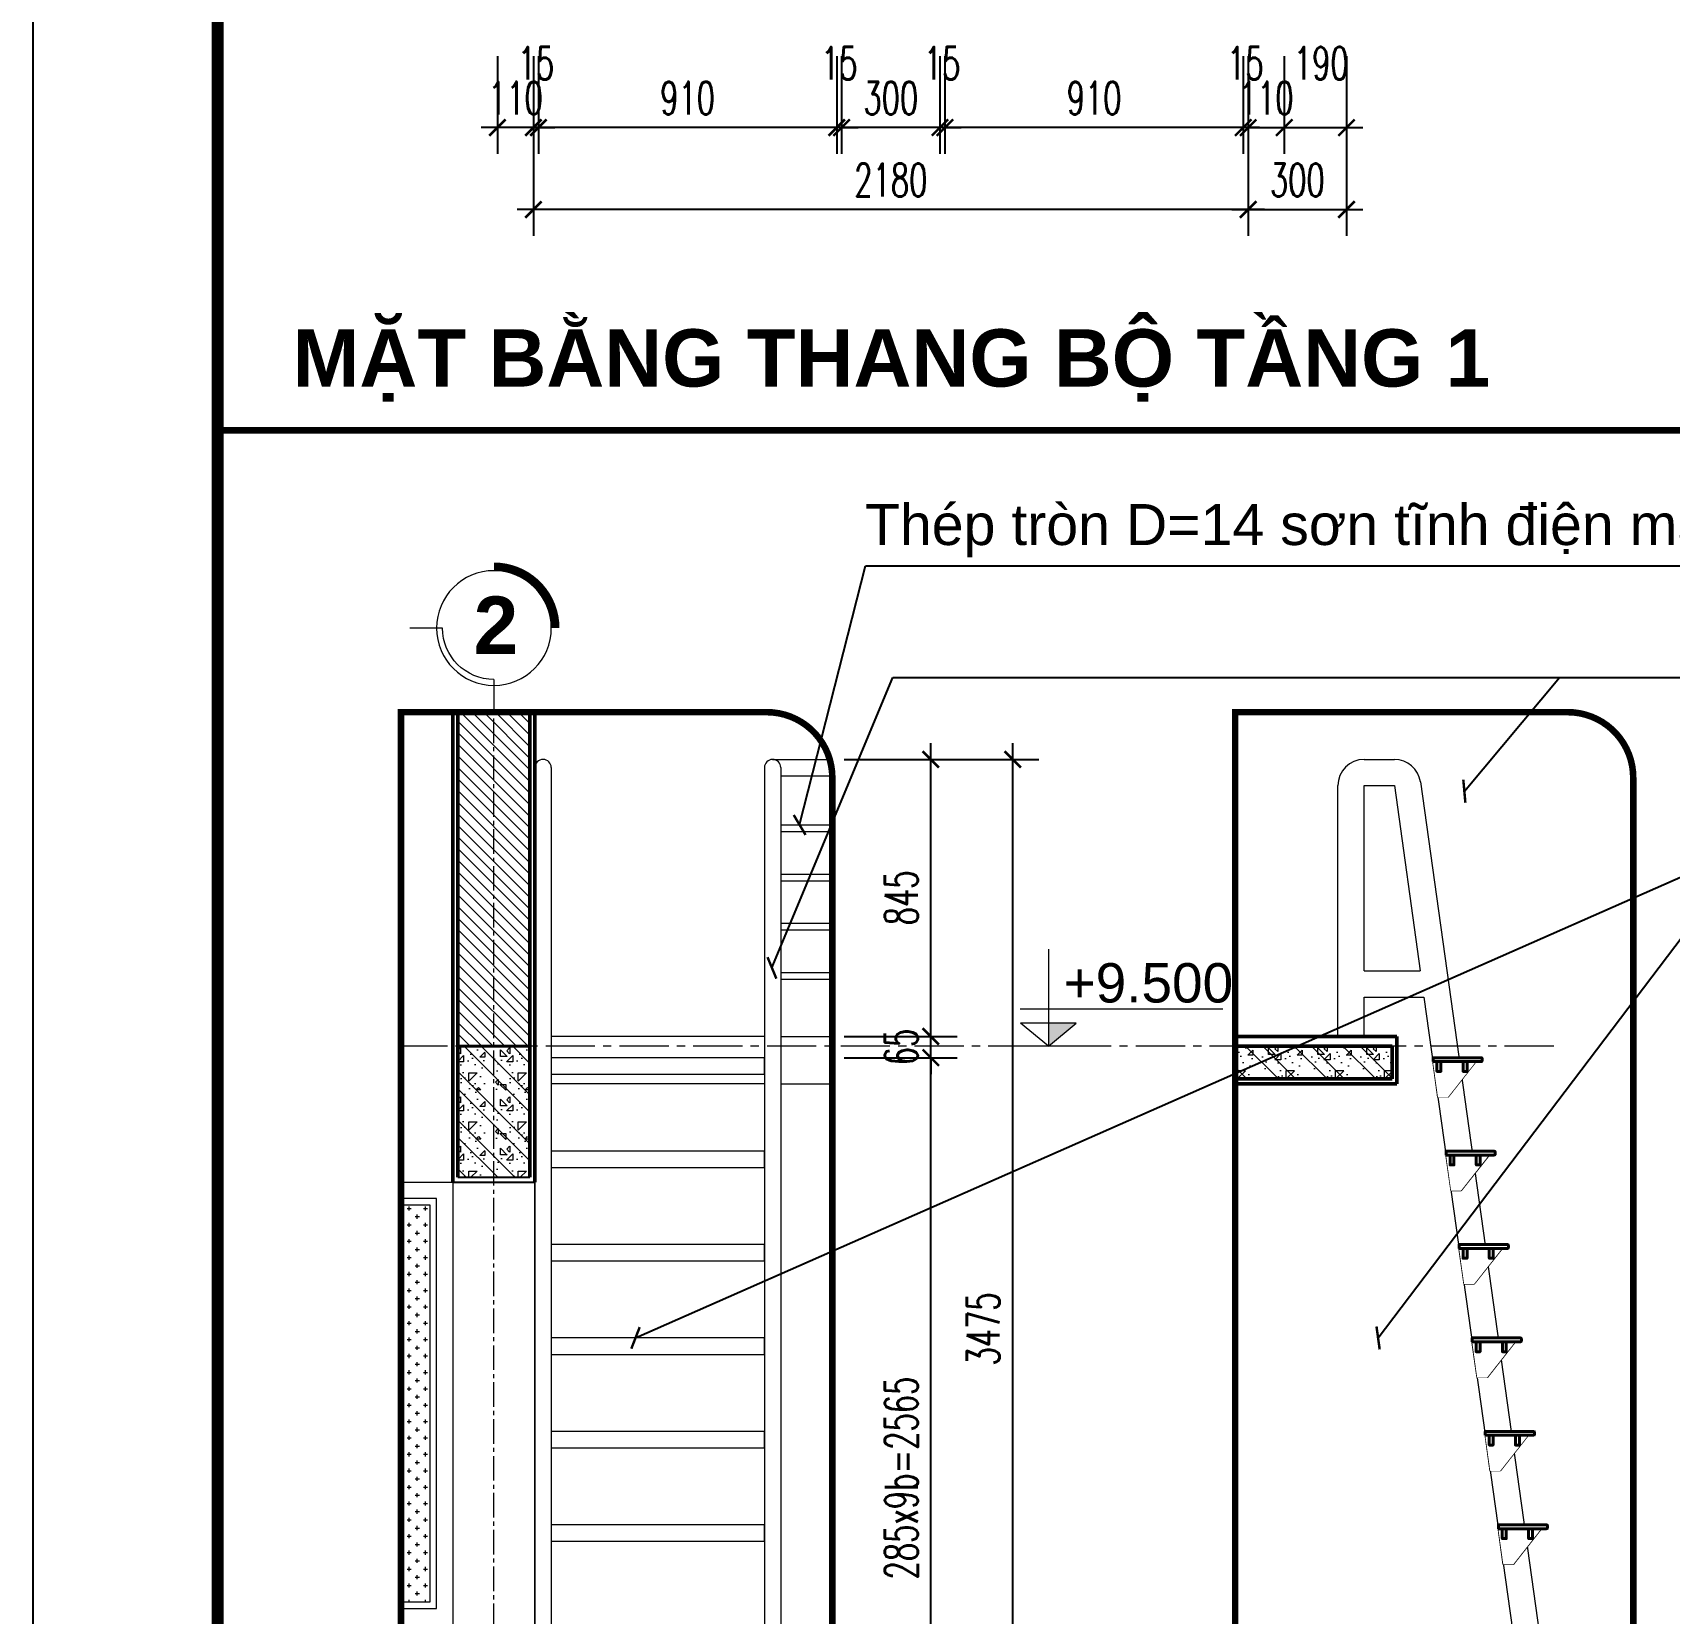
# Model space of a CAD drawing. Header units: millimetres. Extents: x -229618 to 2906, y -178063 to 96806.
# Drawn here: x -147429 to -142437, y -61270 to -56448 of the extents above; entities that cross this region are included whole.
import ezdxf
from ezdxf.enums import TextEntityAlignment as Align

# ---------------------------------------------------------------- set-up
doc = ezdxf.new("R2010")
doc.units = ezdxf.units.MM
doc.header["$LTSCALE"] = 200
doc.header["$MEASUREMENT"] = 0
doc.set_wipeout_variables(frame=1)
doc.header["$PDMODE"] = 3
doc.header["$PDSIZE"] = 50
doc.linetypes.add('CENTER2', pattern=[1.125, 0.75, -0.125, 0.125, -0.125])
doc.linetypes.add('DASHED2', pattern=[0.375, 0.25, -0.125])
doc.layers.get('0').update_dxf_attribs({"color": 95, "linetype": 'CONTINUOUS'})
doc.layers.get('DEFPOINTS').update_dxf_attribs({"linetype": 'CONTINUOUS'})
for name, color, linetype, lineweight in [('cat', 1, 'CONTINUOUS', 40), ('hatch', 250, 'CONTINUOUS', 5), ('khuat', 8, 'DASHED2', 15), ('nho', 252, 'CONTINUOUS', 15), ('thay', 7, 'CONTINUOUS', 18), ('tim', 18, 'CENTER2', 9)]:
    doc.layers.add(name, color=color, linetype=linetype, lineweight=lineweight)
for name, color, linetype in [('DIM', 251, 'CONTINUOUS'), ('KHUNGTEN', 7, 'CONTINUOUS'), ('TEXT', 33, 'CONTINUOUS')]:
    doc.layers.add(name, color=color, linetype=linetype)
doc.layers.add('in', color=203, linetype='CONTINUOUS', lineweight=5, plot=False)
doc.styles.add('Aria H B iso', font='Vharialb_0.ttf')
doc.styles.add('Arial iso', font='vnarial_0.ttf')
doc.styles.add('Arial N  iso', font='vnarialn_0.ttf')
doc.styles.add('Scale', font='vnsimli.shx', dxfattribs={"width": 0.65, "bigfont": 'bigfont.shx'})
doc.dimstyles.new('Scale', dxfattribs={"dimscale": 75, "dimtxt": 2, "dimasz": 1, "dimexe": 1.6, "dimexo": 0, "dimgap": 0.8, "dimtad": 1, "dimdec": 0, "dimzin": 0, "dimdsep": 46, "dimtxsty": 'Scale', "dimblk": 'ARCHTICK', "dimcen": 0.1, "dimdle": 1, "dimclrd": 256, "dimclre": 256, "dimclrt": 3, "dimadec": 0, "dimazin": 0, "dimtfac": 1, "dimtdec": 0, "dimtix": 1, "dimtmove": 2, "dimatfit": 3, "dimldrblk": 'ARCHTICK', "dimfxl": 0, "dimtolj": 1, "dimtzin": 0, "dimarcsym": 0})

# ---------------------------------------------------------------- blocks, each defined once
blk = doc.blocks.new('_ArchTick')
at = {"color": 0, "linetype": 'ByBlock', "const_width": 0.15}
blk.add_lwpolyline([(-0.5, -0.5), (0.5, 0.5)], dxfattribs=at)
blk = doc.blocks.new('*D932')
at = {"layer": 'DEFPOINTS', "color": 0}
for p in [(-143736.3, -56519.6), (-143721.3, -56519.6), (-143736.3, -56737.2)]:
    blk.add_point(p, dxfattribs=at)
at = {"layer": 'DIM', "lineweight": -2}
for p, q in [((-143736.3, -56519.6), (-143736.3, -56817.2)), ((-143721.3, -56519.6), (-143721.3, -56817.2)), ((-143736.3, -56737.2), (-143786.3, -56737.2)), ((-143721.3, -56737.2), (-143736.3, -56737.2)), ((-143721.3, -56737.2), (-143671.3, -56737.2))]:
    blk.add_line(p, q, dxfattribs=at)
at = {"layer": 'DIM', "lineweight": -2, "xscale": 50, "yscale": 50, "zscale": 50}
blk.add_blockref('_ArchTick', (-143736.3, -56737.2), dxfattribs=at)
at = {"layer": 'DIM', "lineweight": -2, "xscale": 50, "yscale": 50, "zscale": 50, "rotation": 180}
blk.add_blockref('_ArchTick', (-143721.3, -56737.2), dxfattribs=at)
at = {"layer": 'DIM', "color": 3, "insert": (-143729.6, -56540.9), "char_height": 100, "attachment_point": 5, "style": 'Scale'}
blk.add_mtext('\\A1;15', dxfattribs=at)
blk = doc.blocks.new('*D933')
at = {"layer": 'DEFPOINTS', "color": 0}
for p in [(-144646.3, -56519.6), (-143736.3, -56519.6), (-144646.3, -56737.2)]:
    blk.add_point(p, dxfattribs=at)
at = {"layer": 'DIM', "lineweight": -2}
for p, q in [((-144646.3, -56519.6), (-144646.3, -56817.2)), ((-143736.3, -56519.6), (-143736.3, -56817.2)), ((-143686.3, -56737.2), (-144696.3, -56737.2))]:
    blk.add_line(p, q, dxfattribs=at)
at = {"layer": 'DIM', "lineweight": -2, "xscale": 50, "yscale": 50, "zscale": 50, "rotation": 180}
blk.add_blockref('_ArchTick', (-144646.3, -56737.2), dxfattribs=at)
at = {"layer": 'DIM', "lineweight": -2, "xscale": 50, "yscale": 50, "zscale": 50}
blk.add_blockref('_ArchTick', (-143736.3, -56737.2), dxfattribs=at)
at = {"layer": 'DIM', "color": 3, "insert": (-144191.3, -56647.2), "char_height": 100, "attachment_point": 5, "style": 'Scale'}
blk.add_mtext('\\A1;910', dxfattribs=at)
blk = doc.blocks.new('*D934')
at = {"layer": 'DEFPOINTS', "color": 0}
for p in [(-144661.3, -56519.6), (-144646.3, -56519.6), (-144661.3, -56737.2)]:
    blk.add_point(p, dxfattribs=at)
at = {"layer": 'DIM', "lineweight": -2}
for p, q in [((-144661.3, -56519.6), (-144661.3, -56817.2)), ((-144646.3, -56519.6), (-144646.3, -56817.2)), ((-144661.3, -56737.2), (-144711.3, -56737.2)), ((-144646.3, -56737.2), (-144661.3, -56737.2)), ((-144646.3, -56737.2), (-144596.3, -56737.2))]:
    blk.add_line(p, q, dxfattribs=at)
at = {"layer": 'DIM', "lineweight": -2, "xscale": 50, "yscale": 50, "zscale": 50}
blk.add_blockref('_ArchTick', (-144661.3, -56737.2), dxfattribs=at)
at = {"layer": 'DIM', "lineweight": -2, "xscale": 50, "yscale": 50, "zscale": 50, "rotation": 180}
blk.add_blockref('_ArchTick', (-144646.3, -56737.2), dxfattribs=at)
at = {"layer": 'DIM', "color": 3, "insert": (-144654.7, -56540.9), "char_height": 100, "attachment_point": 5, "style": 'Scale'}
blk.add_mtext('\\A1;15', dxfattribs=at)
blk = doc.blocks.new('*D935')
at = {"layer": 'DEFPOINTS', "color": 0}
for p in [(-144961.3, -56519.6), (-144661.3, -56519.6), (-144961.3, -56737.2)]:
    blk.add_point(p, dxfattribs=at)
at = {"layer": 'DIM', "lineweight": -2}
for p, q in [((-144961.3, -56519.6), (-144961.3, -56817.2)), ((-144661.3, -56519.6), (-144661.3, -56817.2)), ((-144611.3, -56737.2), (-145011.3, -56737.2))]:
    blk.add_line(p, q, dxfattribs=at)
at = {"layer": 'DIM', "lineweight": -2, "xscale": 50, "yscale": 50, "zscale": 50, "rotation": 180}
blk.add_blockref('_ArchTick', (-144961.3, -56737.2), dxfattribs=at)
at = {"layer": 'DIM', "lineweight": -2, "xscale": 50, "yscale": 50, "zscale": 50}
blk.add_blockref('_ArchTick', (-144661.3, -56737.2), dxfattribs=at)
at = {"layer": 'DIM', "color": 3, "insert": (-144811.3, -56647.2), "char_height": 100, "attachment_point": 5, "style": 'Scale'}
blk.add_mtext('\\A1;300', dxfattribs=at)
blk = doc.blocks.new('*D936')
at = {"layer": 'DEFPOINTS', "color": 0}
for p in [(-144976.3, -56519.6), (-144961.3, -56519.6), (-144976.3, -56737.2)]:
    blk.add_point(p, dxfattribs=at)
at = {"layer": 'DIM', "lineweight": -2}
for p, q in [((-144976.3, -56519.6), (-144976.3, -56817.2)), ((-144961.3, -56519.6), (-144961.3, -56817.2)), ((-144976.3, -56737.2), (-145026.3, -56737.2)), ((-144961.3, -56737.2), (-144976.3, -56737.2)), ((-144961.3, -56737.2), (-144911.3, -56737.2))]:
    blk.add_line(p, q, dxfattribs=at)
at = {"layer": 'DIM', "lineweight": -2, "xscale": 50, "yscale": 50, "zscale": 50}
blk.add_blockref('_ArchTick', (-144976.3, -56737.2), dxfattribs=at)
at = {"layer": 'DIM', "lineweight": -2, "xscale": 50, "yscale": 50, "zscale": 50, "rotation": 180}
blk.add_blockref('_ArchTick', (-144961.3, -56737.2), dxfattribs=at)
at = {"layer": 'DIM', "color": 3, "insert": (-144968.4, -56540.9), "char_height": 100, "attachment_point": 5, "style": 'Scale'}
blk.add_mtext('\\A1;15', dxfattribs=at)
blk = doc.blocks.new('*D937')
at = {"layer": 'DEFPOINTS', "color": 0}
for p in [(-145886.3, -56519.6), (-144976.3, -56519.6), (-145886.3, -56737.2)]:
    blk.add_point(p, dxfattribs=at)
at = {"layer": 'DIM', "lineweight": -2}
for p, q in [((-145886.3, -56519.6), (-145886.3, -56817.2)), ((-144976.3, -56519.6), (-144976.3, -56817.2)), ((-144926.3, -56737.2), (-145936.3, -56737.2))]:
    blk.add_line(p, q, dxfattribs=at)
at = {"layer": 'DIM', "lineweight": -2, "xscale": 50, "yscale": 50, "zscale": 50, "rotation": 180}
blk.add_blockref('_ArchTick', (-145886.3, -56737.2), dxfattribs=at)
at = {"layer": 'DIM', "lineweight": -2, "xscale": 50, "yscale": 50, "zscale": 50}
blk.add_blockref('_ArchTick', (-144976.3, -56737.2), dxfattribs=at)
at = {"layer": 'DIM', "color": 3, "insert": (-145431.3, -56647.2), "char_height": 100, "attachment_point": 5, "style": 'Scale'}
blk.add_mtext('\\A1;910', dxfattribs=at)
blk = doc.blocks.new('*D938')
at = {"layer": 'DEFPOINTS', "color": 0}
for p in [(-145901.3, -56519.6), (-145886.3, -56519.6), (-145901.3, -56737.2)]:
    blk.add_point(p, dxfattribs=at)
at = {"layer": 'DIM', "lineweight": -2}
for p, q in [((-145901.3, -56519.6), (-145901.3, -56817.2)), ((-145886.3, -56519.6), (-145886.3, -56817.2)), ((-145901.3, -56737.2), (-145951.3, -56737.2)), ((-145886.3, -56737.2), (-145901.3, -56737.2)), ((-145886.3, -56737.2), (-145836.3, -56737.2))]:
    blk.add_line(p, q, dxfattribs=at)
at = {"layer": 'DIM', "lineweight": -2, "xscale": 50, "yscale": 50, "zscale": 50}
blk.add_blockref('_ArchTick', (-145901.3, -56737.2), dxfattribs=at)
at = {"layer": 'DIM', "lineweight": -2, "xscale": 50, "yscale": 50, "zscale": 50, "rotation": 180}
blk.add_blockref('_ArchTick', (-145886.3, -56737.2), dxfattribs=at)
at = {"layer": 'DIM', "color": 3, "insert": (-145893.5, -56540.9), "char_height": 100, "attachment_point": 5, "style": 'Scale'}
blk.add_mtext('\\A1;15', dxfattribs=at)
blk = doc.blocks.new('*D947')
at = {"layer": 'DEFPOINTS', "color": 0}
for p in [(-146011.3, -56519.6), (-145901.3, -56519.6), (-146011.3, -56737.2)]:
    blk.add_point(p, dxfattribs=at)
at = {"layer": 'DIM', "lineweight": -2}
for p, q in [((-146011.3, -56519.6), (-146011.3, -56817.2)), ((-145901.3, -56519.6), (-145901.3, -56817.2)), ((-146011.3, -56737.2), (-146061.3, -56737.2)), ((-145901.3, -56737.2), (-146011.3, -56737.2)), ((-145901.3, -56737.2), (-145851.3, -56737.2))]:
    blk.add_line(p, q, dxfattribs=at)
at = {"layer": 'DIM', "lineweight": -2, "xscale": 50, "yscale": 50, "zscale": 50}
blk.add_blockref('_ArchTick', (-146011.3, -56737.2), dxfattribs=at)
at = {"layer": 'DIM', "lineweight": -2, "xscale": 50, "yscale": 50, "zscale": 50, "rotation": 180}
blk.add_blockref('_ArchTick', (-145901.3, -56737.2), dxfattribs=at)
at = {"layer": 'DIM', "color": 3, "insert": (-145956.3, -56647.2), "char_height": 100, "attachment_point": 5, "style": 'Scale'}
blk.add_mtext('\\A1;110', dxfattribs=at)
blk = doc.blocks.new('*D948')
at = {"layer": 'DEFPOINTS', "color": 0}
for p in [(-143721.3, -56519.6), (-143611.3, -56519.6), (-143611.3, -56737.2)]:
    blk.add_point(p, dxfattribs=at)
at = {"layer": 'DIM', "lineweight": -2}
for p, q in [((-143721.3, -56519.6), (-143721.3, -56817.2)), ((-143611.3, -56519.6), (-143611.3, -56817.2)), ((-143721.3, -56737.2), (-143771.3, -56737.2)), ((-143721.3, -56737.2), (-143611.3, -56737.2)), ((-143611.3, -56737.2), (-143561.3, -56737.2))]:
    blk.add_line(p, q, dxfattribs=at)
at = {"layer": 'DIM', "lineweight": -2, "xscale": 50, "yscale": 50, "zscale": 50}
blk.add_blockref('_ArchTick', (-143721.3, -56737.2), dxfattribs=at)
at = {"layer": 'DIM', "lineweight": -2, "xscale": 50, "yscale": 50, "zscale": 50, "rotation": 180}
blk.add_blockref('_ArchTick', (-143611.3, -56737.2), dxfattribs=at)
at = {"layer": 'DIM', "color": 3, "insert": (-143666.3, -56647.2), "char_height": 100, "attachment_point": 5, "style": 'Scale'}
blk.add_mtext('\\A1;110', dxfattribs=at)
blk = doc.blocks.new('*D949')
at = {"layer": 'DEFPOINTS', "color": 0}
for p in [(-145901.3, -56519.6), (-143721.3, -56519.6), (-145901.3, -56987.2)]:
    blk.add_point(p, dxfattribs=at)
at = {"layer": 'DIM', "lineweight": -2}
for p, q in [((-145901.3, -56519.6), (-145901.3, -57067.2)), ((-143721.3, -56519.6), (-143721.3, -57067.2)), ((-143671.3, -56987.2), (-145951.3, -56987.2))]:
    blk.add_line(p, q, dxfattribs=at)
at = {"layer": 'DIM', "lineweight": -2, "xscale": 50, "yscale": 50, "zscale": 50, "rotation": 180}
blk.add_blockref('_ArchTick', (-145901.3, -56987.2), dxfattribs=at)
at = {"layer": 'DIM', "lineweight": -2, "xscale": 50, "yscale": 50, "zscale": 50}
blk.add_blockref('_ArchTick', (-143721.3, -56987.2), dxfattribs=at)
at = {"layer": 'DIM', "color": 3, "insert": (-144811.3, -56897.2), "char_height": 100, "attachment_point": 5, "style": 'Scale'}
blk.add_mtext('\\A1;2180', dxfattribs=at)
blk = doc.blocks.new('*D950')
at = {"layer": 'DEFPOINTS', "color": 0}
for p in [(-143611.3, -56519.6), (-143421.3, -56519.6), (-143421.3, -56737.2)]:
    blk.add_point(p, dxfattribs=at)
at = {"layer": 'DIM', "lineweight": -2}
for p, q in [((-143611.3, -56519.6), (-143611.3, -56817.2)), ((-143421.3, -56519.6), (-143421.3, -56817.2)), ((-143661.3, -56737.2), (-143371.3, -56737.2))]:
    blk.add_line(p, q, dxfattribs=at)
at = {"layer": 'DIM', "lineweight": -2, "xscale": 50, "yscale": 50, "zscale": 50, "rotation": 180}
blk.add_blockref('_ArchTick', (-143611.3, -56737.2), dxfattribs=at)
at = {"layer": 'DIM', "lineweight": -2, "xscale": 50, "yscale": 50, "zscale": 50}
blk.add_blockref('_ArchTick', (-143421.3, -56737.2), dxfattribs=at)
at = {"layer": 'DIM', "color": 3, "insert": (-143498.4, -56540.9), "char_height": 100, "attachment_point": 5, "style": 'Scale'}
blk.add_mtext('\\A1;190', dxfattribs=at)
blk = doc.blocks.new('*D951')
at = {"layer": 'DEFPOINTS', "color": 0}
for p in [(-143721.3, -56519.6), (-143421.3, -56519.6), (-143421.3, -56987.2)]:
    blk.add_point(p, dxfattribs=at)
at = {"layer": 'DIM', "lineweight": -2}
for p, q in [((-143721.3, -56519.6), (-143721.3, -57067.2)), ((-143421.3, -56519.6), (-143421.3, -57067.2)), ((-143771.3, -56987.2), (-143371.3, -56987.2))]:
    blk.add_line(p, q, dxfattribs=at)
at = {"layer": 'DIM', "lineweight": -2, "xscale": 50, "yscale": 50, "zscale": 50, "rotation": 180}
blk.add_blockref('_ArchTick', (-143721.3, -56987.2), dxfattribs=at)
at = {"layer": 'DIM', "lineweight": -2, "xscale": 50, "yscale": 50, "zscale": 50}
blk.add_blockref('_ArchTick', (-143421.3, -56987.2), dxfattribs=at)
at = {"layer": 'DIM', "color": 3, "insert": (-143571.3, -56897.2), "char_height": 100, "attachment_point": 5, "style": 'Scale'}
blk.add_mtext('\\A1;300', dxfattribs=at)
blk = doc.blocks.new('KhungA3')
at = {"layer": 'DEFPOINTS', "color": 8}
blk.add_lwpolyline([(-3.738, 3.813), (416.305, 3.813), (416.305, 300.813), (-3.738, 300.813)], close=True, dxfattribs=at)
at = {"layer": 'KHUNGTEN', "color": 4, "const_width": 0.724}
blk.add_lwpolyline([(7.542, 8.987), (411.131, 8.987), (411.131, 295.639), (7.542, 295.639)], close=True, dxfattribs=at)
blk = doc.blocks.new('*D1150')
at = {"layer": 'DEFPOINTS', "color": 0}
for p in [(-144953.4, -59574.7), (-144689.4, -59574.7), (-144953.4, -62139.7)]:
    blk.add_point(p, dxfattribs=at)
at = {"layer": 'DIM', "lineweight": -2}
for p, q in [((-144689.4, -62189.7), (-144689.4, -59524.7)), ((-144953.4, -59574.7), (-144609.4, -59574.7)), ((-144953.4, -62139.7), (-144609.4, -62139.7))]:
    blk.add_line(p, q, dxfattribs=at)
at = {"layer": 'DIM', "lineweight": -2, "xscale": 50, "yscale": 50, "zscale": 50}
for p, rotation in [((-144689.4, -59574.7), 90), ((-144689.4, -62139.7), 270)]:
    blk.add_blockref('_ArchTick', p, dxfattribs=dict(at, rotation=rotation))
at = {"layer": 'DIM', "color": 3, "insert": (-144779.4, -60857.2), "char_height": 100, "attachment_point": 5, "rotation": 90, "style": 'Scale'}
blk.add_mtext('\\A1;285x9b=2565', dxfattribs=at)
blk = doc.blocks.new('*D1151')
at = {"layer": 'DEFPOINTS', "color": 0}
for p in [(-144953.4, -58664.7), (-144439.4, -58664.7), (-144953.4, -62139.7)]:
    blk.add_point(p, dxfattribs=at)
at = {"layer": 'DIM', "lineweight": -2}
for p, q in [((-144439.4, -62189.7), (-144439.4, -58614.7)), ((-144953.4, -58664.7), (-144359.4, -58664.7)), ((-144953.4, -62139.7), (-144359.4, -62139.7))]:
    blk.add_line(p, q, dxfattribs=at)
at = {"layer": 'DIM', "lineweight": -2, "xscale": 50, "yscale": 50, "zscale": 50}
for p, rotation in [((-144439.4, -58664.7), 90), ((-144439.4, -62139.7), 270)]:
    blk.add_blockref('_ArchTick', p, dxfattribs=dict(at, rotation=rotation))
at = {"layer": 'DIM', "color": 3, "insert": (-144529.4, -60402.2), "char_height": 100, "attachment_point": 5, "rotation": 90, "style": 'Scale'}
blk.add_mtext('\\A1;3475', dxfattribs=at)
blk = doc.blocks.new('*D1152')
at = {"layer": 'DEFPOINTS', "color": 0}
for p in [(-144953.4, -58664.7), (-144689.4, -58664.7), (-144953.4, -59509.7)]:
    blk.add_point(p, dxfattribs=at)
at = {"layer": 'DIM', "lineweight": -2}
for p, q in [((-144689.4, -59559.7), (-144689.4, -58614.7)), ((-144953.4, -58664.7), (-144609.4, -58664.7)), ((-144953.4, -59509.7), (-144609.4, -59509.7))]:
    blk.add_line(p, q, dxfattribs=at)
at = {"layer": 'DIM', "lineweight": -2, "xscale": 50, "yscale": 50, "zscale": 50}
for p, rotation in [((-144689.4, -58664.7), 90), ((-144689.4, -59509.7), 270)]:
    blk.add_blockref('_ArchTick', p, dxfattribs=dict(at, rotation=rotation))
at = {"layer": 'DIM', "color": 3, "insert": (-144779.4, -59087.2), "char_height": 100, "attachment_point": 5, "rotation": 90, "style": 'Scale'}
blk.add_mtext('\\A1;845', dxfattribs=at)
blk = doc.blocks.new('cao do')
at = {"layer": 'thay'}
for p, q in [((0, 444.6), (0, 0)), ((798.2, 170.2), (-128.3, 170.2)), ((0, 0), (-127.9, 106.1)), ((127.9, 106.1), (-127.9, 106.1)), ((0, 0), (127.9, 106.1))]:
    blk.add_line(p, q, dxfattribs=at)
at = {"layer": 'thay', "ltscale": 600}
blk.add_line((128.3, 0), (-128.3, 0), dxfattribs=at)
at = {"layer": 'thay', "color": 150, "ltscale": 600}
blk.add_solid([(0, 0), (0, 106.1), (127.9, 106.1)], dxfattribs=at)
at = {"layer": 'TEXT', "style": 'Arial N  iso'}
blk.add_attdef('%%P0.000', text='', height=200, dxfattribs=at).set_placement((69.5, 290), align=Align.MIDDLE_LEFT)
blk = doc.blocks.new('*U814')
at = {"layer": 'thay', "ltscale": 600}
for p, q in [((156.6, -513.2), (256.6, -513.2)), ((0, -669.8), (0, -769.8))]:
    blk.add_line(p, q, dxfattribs=at)
at = {"layer": 'thay', "ltscale": 600, "const_width": 25}
blk.add_lwpolyline([(-187.5, -513.2, -0.414214), (0, -325.7, -0.414214)], format="xyb", dxfattribs=at)
at = {"layer": 'thay', "ltscale": 600}
blk.add_circle((0, -513.2), 175, dxfattribs=at)
blk.add_arc((0, -513.2), 156.6, 270, 0, dxfattribs=at)
at = {"layer": 'TEXT', "linetype": 'Continuous', "style": 'Aria H B iso'}
blk.add_attdef('A', text='', height=175, dxfattribs=at).set_placement((0, -591.9), align=Align.CENTER)
blk = doc.blocks.new('bacthangsat')
at = {"layer": 'nho', "linetype": 'Continuous'}
blk.add_lwpolyline([(46.9, -120.9), (16.9, -120.9), (0, 0), (148.5, 0), (150.1, -0.4), (151.3, -1.7), (151.7, -3.1), (151.7, -8.9), (151.2, -10.5), (150.1, -11.6), (148.5, -12), (132.7, -12)], close=True, dxfattribs=at)
at = {"linetype": 'Continuous'}
blk.add_wipeout([(46.9, -120.9), (16.9, -120.9), (0, 0), (148.5, 0), (150.1, -0.4), (151.3, -1.7), (151.7, -3.1), (151.7, -8.9), (151.2, -10.5), (150.1, -11.6), (148.5, -12), (132.7, -12)], dxfattribs=at).dxf.layer = 'nho'
at = {"layer": 'cat', "linetype": 'Continuous'}
blk.add_lwpolyline([(1.7, -12), (148.5, -12, 0.414214), (151.7, -8.9), (151.7, -3.1, 0.414214), (148.5, 0), (1.7, 0)], format="xyb", close=True, dxfattribs=at)
for points in [[(13.7, -12), (13.7, -42), (25.7, -42), (25.7, -12)], [(93.7, -12), (93.7, -42), (105.7, -42), (105.7, -12)]]:
    blk.add_lwpolyline(points, close=True, dxfattribs=at)
blk = doc.blocks.new('*D1161')
at = {"layer": 'DEFPOINTS', "color": 0}
for p in [(-144953.4, -59509.7), (-144689.4, -59509.7), (-144953.4, -59574.7)]:
    blk.add_point(p, dxfattribs=at)
at = {"layer": 'DIM', "lineweight": -2}
for p, q in [((-144689.4, -59509.7), (-144689.4, -59459.7)), ((-144953.4, -59509.7), (-144609.4, -59509.7)), ((-144689.4, -59574.7), (-144689.4, -59509.7)), ((-144953.4, -59574.7), (-144609.4, -59574.7)), ((-144689.4, -59574.7), (-144689.4, -59624.7))]:
    blk.add_line(p, q, dxfattribs=at)
at = {"layer": 'DIM', "lineweight": -2, "xscale": 50, "yscale": 50, "zscale": 50}
for p, rotation in [((-144689.4, -59509.7), 270), ((-144689.4, -59574.7), 90)]:
    blk.add_blockref('_ArchTick', p, dxfattribs=dict(at, rotation=rotation))
at = {"layer": 'DIM', "color": 3, "insert": (-144779.4, -59542.2), "char_height": 100, "attachment_point": 5, "rotation": 90, "style": 'Scale'}
blk.add_mtext('\\A1;65', dxfattribs=at)

msp = doc.modelspace()

# ---------------------------------------------------------------- hatches: boundary and pattern name
at = {"layer": 'hatch'}
h = msp.add_hatch(dxfattribs=at)
h.set_pattern_fill('ANSI31', color=256, scale=200, style=0)
h.set_pattern_definition([(135, (-177174.068, 136543.22), (17.6776695, 17.6776695), [])])
h.paths.add_polyline_path([(-146021.9, -58520.6), (-145911.9, -58520.6), (-145911.9, -59539.7), (-146021.9, -59539.7)])
h.paths.add_polyline_path([(-146131.9, -58522.4, -0.033535), (-146105.2, -58520.6), (-146021.9, -58520.6), (-146021.9, -59539.7), (-146131.9, -59539.7)])
at = {"layer": 'hatch', "linetype": 'Continuous'}
h = msp.add_hatch(dxfattribs=at)
h.set_pattern_fill('BT', color=256, scale=150, style=0)
h.set_pattern_definition([(180, (101036.06, 90029.41), (0, 150), [0, -150]), (180, (101142.03, 90094.26), (0, 150), [0, -150]), (180, (101137.33, 90067.85), (0, 150), [0, -150]), (180, (101084.5, 90080.18), (0, 150), [0, -150]), (180, (101112.97, 90123.31), (0, 150), [0, -150]), (180, (101120.6, 90104.24), (0, 150), [0, -150]), (180, (101107.1, 90136.22), (0, 150), [0, -150]), (180, (101127.94, 90148.84), (0, 150), [0, -150]), (180, (101099.17, 90115.98), (0, 150), [0, -150]), (180, (101147.31, 90116.56), (0, 150), [0, -150]), (180, (101051.32, 90117.15), (0, 150), [0, -150]), (180, (101029.6, 90121.26), (0, 150), [0, -150]), (180, (101040.76, 90106), (0, 150), [0, -150]), (180, (101037.53, 90085.46), (0, 150), [0, -150]), (180, (101076.57, 90103.36), (0, 150), [0, -150]), (180, (101077.74, 90061.98), (0, 150), [0, -150]), (180, (101077.74, 90049.07), (0, 150), [0, -150]), (180, (101148.78, 90046.14), (0, 150), [0, -150]), (180, (101089.48, 90063.74), (0, 150), [0, -150]), (180, (101088.9, 90013.86), (0, 150), [0, -150]), (180, (101105.04, 90045.84), (0, 150), [0, -150]), (180, (101103.87, 90031.17), (0, 150), [0, -150]), (180, (101123.24, 90020.31), (0, 150), [0, -150]), (180, (101113.26, 90040.27), (0, 150), [0, -150]), (180, (101120.3, 90046.43), (0, 150), [0, -150]), (135, (101041.01, 90041.82), (0, 150.000046), [12, -200.1321]), (45, (101032.53, 90050.31), (150.000046, 0), [12, -200.1321]), (270, (101041.01, 90058.79), (-150, -3e-14), [16.97055, -133.02945]), (7e-15, (101046.22, 90043.73), (2e-14, -150), [18, -132]), (270, (101064.22, 90043.73), (-150, -3e-14), [18, -132]), (135, (101064.22, 90025.73), (0, 150.000046), [25.4559, -186.6762]), (90, (101101.73, 90054.1), (150, 9e-15), [25.2, -124.8]), (7e-15, (101101.73, 90079.3), (2e-14, -150), [25.2, -124.8]), (225, (101126.93, 90079.31), (-150.000046, -3e-14), [35.6382, -176.4939]), (45, (101123.08, 90027.13), (150.000046, 0), [10.5, -201.6321]), (315, (101130.5, 90034.56), (2e-14, -150.000046), [10.5, -201.6321]), (180, (101137.93, 90027.13), (0, 150), [14.84925, -135.15075]), (180, (101068.25, 90128.54), (0, 150), [20.625, -129.375]), (90, (101047.62, 90128.54), (150, 9e-15), [20.625, -129.375]), (315, (101047.62, 90149.17), (2e-14, -150.000046), [29.1681, -182.96385]), (270, (101085.6, 90131.53), (-150, -3e-14), [18.75, -131.25]), (180, (101085.6, 90112.78), (0, 150), [18.75, -131.25]), (45, (101066.84, 90112.78), (150.000046, 0), [26.51655, -185.61555]), (135, (101076.05, 90137.3), (0, 150.000046), [12.75, -199.3821]), (45, (101067.04, 90146.32), (150.000046, 0), [12.75, -199.3821]), (270, (101076.05, 90155.34), (-150, -3e-14), [18.0312, -131.9688]), (45, (101134.95, 90126.5), (150.000046, 0), [21.21315, -190.9188]), (180, (101149.95, 90126.5), (0, 150), [15, -135]), (270, (101149.95, 90141.5), (-150, -3e-14), [15, -135]), (135, (101161, 90010.16), (74.246212, 74.246212), []), (135, (101108.5, 90010.16), (74.246212, 74.246212), [])])
h.paths.add_polyline_path([(-146021.9, -59539.7), (-145911.9, -59539.7), (-145911.9, -59689.7), (-145911.9, -59839.7), (-145911.9, -59939.7), (-146021.9, -59939.7)])
h.paths.add_polyline_path([(-146131.9, -59939.7), (-146131.9, -59539.7), (-146021.9, -59539.7), (-146021.9, -59939.7)])
h = msp.add_hatch(dxfattribs=at)
h.set_pattern_fill('BT', color=256, scale=150, style=0)
h.set_pattern_definition([(180, (-70920.88, 31385.73), (0, 150), [0, -150]), (180, (-70814.92, 31450.58), (0, 150), [0, -150]), (180, (-70819.61, 31424.17), (0, 150), [0, -150]), (180, (-70872.45, 31436.5), (0, 150), [0, -150]), (180, (-70843.98, 31479.63), (0, 150), [0, -150]), (180, (-70836.34, 31460.56), (0, 150), [0, -150]), (180, (-70849.85, 31492.54), (0, 150), [0, -150]), (180, (-70829, 31505.16), (0, 150), [0, -150]), (180, (-70857.77, 31472.3), (0, 150), [0, -150]), (180, (-70809.63, 31472.88), (0, 150), [0, -150]), (180, (-70905.62, 31473.47), (0, 150), [0, -150]), (180, (-70927.34, 31477.58), (0, 150), [0, -150]), (180, (-70916.19, 31462.32), (0, 150), [0, -150]), (180, (-70919.41, 31441.78), (0, 150), [0, -150]), (180, (-70880.37, 31459.68), (0, 150), [0, -150]), (180, (-70879.2, 31418.3), (0, 150), [0, -150]), (180, (-70879.2, 31405.39), (0, 150), [0, -150]), (180, (-70808.16, 31402.45), (0, 150), [0, -150]), (180, (-70867.46, 31420.06), (0, 150), [0, -150]), (180, (-70868.05, 31370.18), (0, 150), [0, -150]), (180, (-70851.9, 31402.16), (0, 150), [0, -150]), (180, (-70853.08, 31387.49), (0, 150), [0, -150]), (180, (-70833.7, 31376.63), (0, 150), [0, -150]), (180, (-70843.68, 31396.59), (0, 150), [0, -150]), (180, (-70836.64, 31402.75), (0, 150), [0, -150]), (135, (-70915.93, 31398.14), (0, 150.00005), [12, -200.1321]), (45, (-70924.41, 31406.63), (150.00005, 0), [12, -200.1321]), (270, (-70915.93, 31415.11), (-150, -3e-14), [16.97055, -133.02945]), (7e-15, (-70910.72, 31400.05), (2e-14, -150), [18, -132]), (270, (-70892.72, 31400.05), (-150, -3e-14), [18, -132]), (135, (-70892.72, 31382.05), (0, 150.00005), [25.4559, -186.6762]), (90, (-70855.21, 31410.42), (150, 9e-15), [25.2, -124.8]), (7e-15, (-70855.21, 31435.62), (2e-14, -150), [25.2, -124.8]), (225, (-70830.01, 31435.62), (-150.00005, -3e-14), [35.6382, -176.4939]), (45, (-70833.87, 31383.45), (150.00005, 0), [10.5, -201.6321]), (315, (-70826.44, 31390.88), (2e-14, -150.00005), [10.5, -201.6321]), (180, (-70819.02, 31383.45), (0, 150), [14.84925, -135.15075]), (180, (-70888.7, 31484.86), (0, 150), [20.625, -129.375]), (90, (-70909.32, 31484.86), (150, 9e-15), [20.625, -129.375]), (315, (-70909.32, 31505.48), (2e-14, -150.00005), [29.1681, -182.96385]), (270, (-70871.35, 31487.85), (-150, -3e-14), [18.75, -131.25]), (180, (-70871.35, 31469.1), (0, 150), [18.75, -131.25]), (45, (-70890.1, 31469.1), (150.00005, 0), [26.51655, -185.61555]), (135, (-70880.89, 31493.62), (0, 150.00005), [12.75, -199.3821]), (45, (-70889.9, 31502.64), (150.00005, 0), [12.75, -199.3821]), (270, (-70880.89, 31511.66), (-150, -3e-14), [18.0312, -131.9688]), (45, (-70821.99, 31482.82), (150.00005, 0), [21.21315, -190.9188]), (180, (-70806.99, 31482.82), (0, 150), [15, -135]), (270, (-70806.99, 31497.82), (-150, -3e-14), [15, -135]), (135, (-70795.94, 31366.48), (74.24621, 74.24621), []), (135, (-70848.44, 31366.48), (74.24621, 74.24621), [])])
h.paths.add_polyline_path([(-143282.5, -59539.7), (-143760.9, -59539.7), (-143760.9, -59639.7), (-143282.5, -59639.7)])
h = msp.add_hatch(dxfattribs=at)
h.set_pattern_fill('CROSS', color=256, scale=100, style=0)
h.set_pattern_definition([(7e-15, (-151436.937, -61684.661), (25, 25), [12.5, -37.5]), (90, (-151430.687, -61690.911), (-25, 25), [12.5, -37.5])])
h.paths.add_polyline_path([(-146305.2, -61234.7), (-146305.2, -60024.7), (-146216.9, -60024.7), (-146216.9, -61234.7)])
h.paths.add_polyline_path([(-146305.2, -61684.7), (-146305.2, -61324.7), (-146216.9, -61324.7), (-146216.9, -61684.7)])

# ---------------------------------------------------------------- linework, layer by layer
at = {"layer": 'cat', "lineweight": 50}
for p, q in [((-146131.9, -58522.4), (-146131.9, -59939.7)), ((-145911.9, -59939.7), (-145911.9, -58520.6)), ((-143282.5, -59539.7), (-143760.9, -59539.7)), ((-143282.5, -59639.7), (-143282.5, -59539.7)), ((-143760.9, -59639.7), (-143282.5, -59639.7))]:
    msp.add_line(p, q, dxfattribs=at)
at = {"layer": 'cat'}
msp.add_line((-145911.9, -59539.7), (-146131.9, -59539.7), dxfattribs=at)
at = {"layer": 'cat', "lineweight": -3}
msp.add_line((-146131.9, -59939.7), (-145911.9, -59939.7), dxfattribs=at)
at = {"layer": 'hatch', "linetype": 'Continuous'}
msp.add_lwpolyline([(-146305.2, -61234.7), (-146216.9, -61234.7), (-146216.9, -60024.7), (-146305.2, -60024.7)], dxfattribs=at)
at = {"layer": 'in'}
msp.add_lwpolyline([(-147428.7, -49000.5), (-126426.6, -49000.5), (-126426.6, -63850.5), (-147428.7, -63850.5)], close=True, dxfattribs=at)
at = {"layer": 'khuat', "color": 5, "ltscale": 2, "const_width": 20}
msp.add_lwpolyline([(-146864.7, -57660.7), (-133308.2, -57660.7)], dxfattribs=at)
for points in [[(-146305.2, -58520.6), (-145189.7, -58520.6, -0.414214), (-144989.7, -58720.6), (-144989.7, -62439.9), (-146105.2, -62439.9, -0.414214), (-146305.2, -62239.9)], [(-143760.9, -58520.6), (-142746.7, -58520.6, -0.414214), (-142546.7, -58720.6), (-142546.7, -62439.9), (-143560.9, -62439.9, -0.414214), (-143760.9, -62239.9)]]:
    msp.add_lwpolyline(points, format="xyb", close=True, dxfattribs=at)
at = {"layer": 'nho', "lineweight": 50}
for p, q in [((-146146.9, -58525), (-146146.9, -59954.7)), ((-145896.9, -59954.7), (-145896.9, -58520.6)), ((-143267.5, -59509.7), (-143760.9, -59509.7)), ((-143267.5, -59654.7), (-143267.5, -59509.7)), ((-143760.9, -59654.7), (-143267.5, -59654.7))]:
    msp.add_line(p, q, dxfattribs=at)
at = {"layer": 'nho', "lineweight": -3}
msp.add_line((-146146.9, -59954.7), (-145896.9, -59954.7), dxfattribs=at)
at = {"layer": 'nho', "linetype": 'Continuous'}
for points in [[(-145846.9, -59624.7), (-145196.9, -59624.7), (-145196.9, -59574.7), (-145846.9, -59574.7)], [(-145846.9, -59909.7), (-145196.9, -59909.7), (-145196.9, -59859.7), (-145846.9, -59859.7)], [(-145846.9, -60194.7), (-145196.9, -60194.7), (-145196.9, -60144.7), (-145846.9, -60144.7)], [(-145846.9, -60479.7), (-145196.9, -60479.7), (-145196.9, -60429.7), (-145846.9, -60429.7)], [(-145846.9, -60764.7), (-145196.9, -60764.7), (-145196.9, -60714.7), (-145846.9, -60714.7)], [(-145846.9, -61049.7), (-145196.9, -61049.7), (-145196.9, -60999.7), (-145846.9, -60999.7)]]:
    msp.add_lwpolyline(points, close=True, dxfattribs=at)
at = {"layer": 'thay', "linetype": 'Continuous'}
for p, q in [((-145896.9, -58689.7), (-145896.9, -62139.7)), ((-145846.9, -58689.7), (-145846.9, -62139.7)), ((-145196.9, -58689.7), (-145196.9, -62139.7)), ((-145146.9, -58689.7), (-145146.9, -62139.7)), ((-143367.5, -58664.7), (-143275.2, -58664.7)), ((-143367.5, -58744.7), (-143275.2, -58744.7)), ((-146146.9, -59954.7), (-146146.9, -62139.7)), ((-145896.9, -61724.7), (-145896.9, -59954.7))]:
    msp.add_line(p, q, dxfattribs=at)
at = {"layer": 'thay'}
for p, q in [((-145171.9, -58664.7), (-144997.6, -58664.7)), ((-145146.9, -58714.7), (-144989.8, -58714.7)), ((-143447.5, -59509.7), (-143447.5, -58744.7)), ((-143367.5, -59309.7), (-143367.5, -58744.7)), ((-143275.2, -58744.7), (-143196.2, -59309.7)), ((-143196, -58733.6), (-142719.6, -62139.7)), ((-145146.9, -58864.7), (-144989.8, -58864.7)), ((-145146.9, -58884.7), (-144989.8, -58884.7)), ((-145146.9, -59014.7), (-144989.8, -59014.7)), ((-145146.9, -59034.7), (-144989.8, -59034.7)), ((-145146.9, -59164.7), (-144989.8, -59164.7)), ((-145146.9, -59184.7), (-144989.8, -59184.7)), ((-145146.9, -59314.7), (-144989.8, -59314.7)), ((-145146.9, -59334.7), (-144989.8, -59334.7)), ((-143367.5, -59309.7), (-143196.2, -59309.7)), ((-143367.5, -59509.7), (-143367.5, -59389.7)), ((-143367.5, -59389.7), (-143185, -59389.7)), ((-143185, -59389.7), (-142800.4, -62139.7)), ((-145196.9, -59509.7), (-145846.9, -59509.7)), ((-145146.9, -59509.7), (-144989.7, -59509.7)), ((-145196.9, -59654.7), (-145846.9, -59654.7)), ((-145146.9, -59654.7), (-144989.7, -59654.7))]:
    msp.add_line(p, q, dxfattribs=at)
at = {"layer": 'thay', "linetype": 'Continuous'}
for points in [[(-146305.2, -59954.7), (-146146.9, -59954.7), (-146146.9, -61754.7), (-146305.2, -61754.7)], [(-146305.2, -61254.7), (-146196.9, -61254.7), (-146196.9, -60004.7), (-146305.2, -60004.7)]]:
    msp.add_lwpolyline(points, dxfattribs=at)
for centre, radius, start, end in [((-145871.9, -58689.7), 25, 0, 180), ((-145171.9, -58689.7), 25, 0, 180), ((-143367.5, -58744.7), 80, 90, 180), ((-143275.2, -58744.7), 80, 7.9618, 90)]:
    msp.add_arc(centre, radius, start, end, dxfattribs=at)
at = {"layer": 'tim', "ltscale": 0.5}
msp.add_line((-146021.9, -62439.9), (-146021.9, -58520.6), dxfattribs=at)
at = {"layer": 'tim'}
msp.add_line((-142788.9, -59539.7), (-146305.2, -59539.7), dxfattribs=at)

# ---------------------------------------------------------------- block references
at = {"layer": 'hatch'}
ref = msp.add_blockref('*U814', (-146021.9, -57750.8), dxfattribs=dict(at, xscale=-1))
ref.add_attrib('A', '2', dxfattribs={"layer": 'TEXT', "linetype": 'Continuous', "height": 175, "style": 'Aria H B iso'}).set_placement((-146015.7, -58342.7), align=Align.CENTER)
at = {"layer": 'thay', "xscale": 50, "yscale": 50, "zscale": 50.00000000000006}
msp.add_blockref('KhungA3', (-147241.8, -64041.2), dxfattribs=at)
at = {"layer": 'thay', "linetype": 'Continuous'}
ref = msp.add_blockref('cao do', (-144330.8, -59539.7), dxfattribs=dict(at, xscale=0.6666666666569654, yscale=0.6666666666860692, zscale=0.6666666666666666))
ref.add_attrib('%%P0.000', '+9.500', dxfattribs={"layer": 'TEXT', "height": 120, "style": 'Arial N  iso'}).set_placement((-144284.4, -59346.3), align=Align.MIDDLE_LEFT)

# ---------------------------------------------------------------- texts
at = {"layer": 'TEXT', "style": 'Aria H B iso'}
msp.add_text('mÆt b»ng thang bé tÇng 1', height=175, dxfattribs=at).set_placement((-144809.4, -57527.4), align=Align.CENTER)
at = {"layer": 'TEXT', "style": 'Arial iso'}
msp.add_text('ThÐp trßn D=14 s¬n tÜnh ®iÖn mµu ghi s¸ng', height=125, dxfattribs=at).set_placement((-144890.2, -58010.7))

# ---------------------------------------------------------------- dimensions: what is measured, and where the dimension line sits
at = {"layer": 'DIM'}
for base, p1, p2, picture, middle in [((-145901.3, -56737.2), (-145886.3, -56519.6), (-145901.3, -56519.6), '*D938', (-145893.5, -56540.9)), ((-144976.3, -56737.2), (-144961.3, -56519.6), (-144976.3, -56519.6), '*D936', (-144968.4, -56540.9)), ((-144661.3, -56737.2), (-144646.3, -56519.6), (-144661.3, -56519.6), '*D934', (-144654.7, -56540.9)), ((-143736.3, -56737.2), (-143721.3, -56519.6), (-143736.3, -56519.6), '*D932', (-143729.6, -56540.9)), ((-143421.3, -56737.2), (-143611.3, -56519.6), (-143421.3, -56519.6), '*D950', (-143498.4, -56540.9))]:
    dim = msp.add_linear_dim(base=base, p1=p1, p2=p2, angle=180, dimstyle='Scale', override={"dimscale": 50}, dxfattribs=at)
    dim.commit()
    dim.dimension.update_dxf_attribs({"geometry": picture, "text_midpoint": middle, "dimtype": 160})
for base, p1, p2, angle, picture, middle in [((-146011.3, -56737.2), (-145901.3, -56519.6), (-146011.3, -56519.6), 180, '*D947', (-145956.3, -56647.2)), ((-145901.3, -56987.2), (-143721.3, -56519.6), (-145901.3, -56519.6), 180, '*D949', (-144811.3, -56897.2)), ((-145886.3, -56737.2), (-144976.3, -56519.6), (-145886.3, -56519.6), 180, '*D937', (-145431.3, -56647.2)), ((-144961.3, -56737.2), (-144661.3, -56519.6), (-144961.3, -56519.6), 180, '*D935', (-144811.3, -56647.2)), ((-144646.3, -56737.2), (-143736.3, -56519.6), (-144646.3, -56519.6), 180, '*D933', (-144191.3, -56647.2)), ((-143611.3, -56737.2), (-143721.3, -56519.6), (-143611.3, -56519.6), 180, '*D948', (-143666.3, -56647.2)), ((-143421.3, -56987.2), (-143721.3, -56519.6), (-143421.3, -56519.6), 180, '*D951', (-143571.3, -56897.2)), ((-144439.4, -58664.7), (-144953.4, -62139.7), (-144953.4, -58664.7), 90, '*D1151', (-144529.4, -60402.2)), ((-144689.4, -58664.7), (-144953.4, -59509.7), (-144953.4, -58664.7), 90, '*D1152', (-144779.4, -59087.2)), ((-144689.4, -59509.7), (-144953.4, -59574.7), (-144953.4, -59509.7), 90, '*D1161', (-144779.4, -59542.2))]:
    dim = msp.add_linear_dim(base=base, p1=p1, p2=p2, angle=angle, dimstyle='Scale', override={"dimscale": 50}, dxfattribs=at)
    dim.commit()
    dim.dimension.update_dxf_attribs({"geometry": picture, "text_midpoint": middle})
dim = msp.add_linear_dim(base=(-144689.4, -59574.7), p1=(-144953.4, -62139.7), p2=(-144953.4, -59574.7), angle=90, text='285x9b=<>', dimstyle='Scale', override={"dimscale": 50}, dxfattribs=at)
dim.commit()
dim.dimension.update_dxf_attribs({"geometry": '*D1150', "text_midpoint": (-144779.4, -60857.2)})

# ---------------------------------------------------------------- leaders
at = {"layer": 'DIM', "ltscale": 2.5}
for points in [[(-145089.4, -58864.7), (-144888.8, -58074.3), (-141497.1, -58074.3)], [(-145173.9, -59300.8), (-144805.2, -58414.7), (-138568.9, -58414.7)], [(-143061.9, -58761.7), (-142771.8, -58414.7), (-138568.4, -58414.7)]]:
    msp.add_leader(points, dimstyle='Scale', override={"dimscale": 50, "dimfxl": 90}, dxfattribs=at)

# ---------------------------------------------------------------- next in the draw order: block references
at = {"layer": 'DIM', "linetype": 'Continuous'}
for p in [(-143159.2, -59574.7), (-143119.3, -59859.7), (-143079.4, -60144.7), (-143039.6, -60429.7), (-142999.7, -60714.7), (-142959.9, -60999.7)]:
    msp.add_blockref('bacthangsat', p, dxfattribs=at)

# ---------------------------------------------------------------- next in the draw order: leaders
at = {"layer": 'DIM', "ltscale": 2.5}
for points in [[(-145590.1, -60429.7), (-142188.9, -58929.8)], [(-143325, -60429.7), (-142188.9, -58929.8), (-140287.3, -58929.8)]]:
    msp.add_leader(points, dimstyle='Scale', override={"dimscale": 50, "dimfxl": 90}, dxfattribs=at)

doc.saveas('drawing.dxf')
